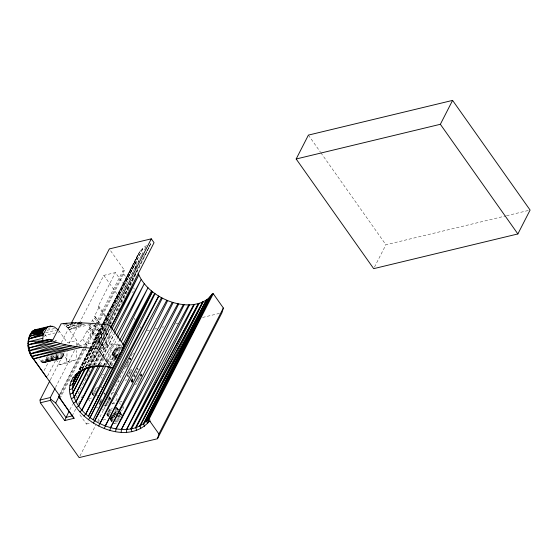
<?xml version="1.0" encoding="UTF-8"?>
<svg xmlns="http://www.w3.org/2000/svg" width="558" height="558" viewBox="0 0 558 558"><rect width="100%" height="100%" fill="white"/><g stroke="black" fill="none" stroke-linecap="round" stroke-linejoin="round"><path stroke-width="0.42" stroke-dasharray="2.79 2.09" d="M53.163 355.586L59.629 364.737L66.688 362.051L67.106 351.142M59.629 364.737L69.032 362.47L76.09 359.791L76.446 350.557M76.634 345.521L76.83 340.485L67.63 327.713L64.393 325.014M44.256 362.581L46.147 360.231L46.453 357.155L63.689 353.012L63.382 356.081L61.492 358.431L44.256 362.581C41.69 363.321 40.078 360.426 38.872 358.696M115.904 359.568C112.019 356.416 111 352.433 115.22 349.58C117.075 348.178 119.405 346.72 121.832 347.195M108.036 416.296C104.806 413.087 109.689 409.363 112.437 408.017M146.684 245.506C141.948 248.198 138.196 252.579 136.724 257.866L102.651 325.147M114.676 417.07L112.772 414.378C114.808 413.206 119.314 409.523 116.378 407.333L118.373 410.297M122.711 418.354L123.004 417.663M97.859 366.327L102.03 357.127M102.379 356.36L107.945 344.091L113.225 344.063L124.267 345.869M103.418 365.678L105.874 360.273M106.222 359.498L113.225 344.063L104.583 356.583M93.632 365.218L99.017 353.402M100.454 350.25L102.972 344.739L107.945 344.091L102.309 352.6M109.863 364.06L118.701 344.663L107.61 360.126M109.222 329.429L101.675 345.025L98.229 350.912M118.289 310.715L119.419 308.379M121.686 303.698L123.576 299.799M123.953 299.018L150.765 243.658L152.404 243.176M99.122 364.52L102.595 357.49M102.986 356.708L114.174 334.061M103.879 365.574L117.34 338.281M110.358 364.081L120.723 343.058M94.121 365.12L99.896 353.465M100.28 352.691L111.447 330.155M89.524 366.201L97.259 350.647M110.414 324.198L137.115 270.532L119.314 304.424M86.016 366.529L94.574 349.406M94.965 348.631L106.243 326.06M135.036 268.475L136.208 266.145L136.075 261.89L136.724 257.866L102.107 325.181M82.445 368.517L104.758 324.156M105.148 323.375L136.075 261.89L103.279 325.223M85.353 367.157L94.337 349.336M94.727 348.562L106.062 326.088M134.966 268.754L136.138 266.431M137.7 263.327L139.653 259.456M141.216 256.352L143.169 252.481M144.731 249.384L145.903 247.054L144.668 249.356M79.927 370.003L102.254 325.921M82.124 368.545L103.648 326.012M104.046 325.237L143.176 247.905L103.146 324.972M79.899 369.633L90.166 349.441M90.563 348.666L140.316 250.8L102.17 324.909M44.124 370.54L51.566 355.997M61.317 342.738L70.838 324.135M47.563 376.064L58.869 353.974M50.332 379.886L64.198 352.789M68.955 343.498L78.859 324.149M79.25 323.375L103.816 275.373L115.408 272.583L126.241 287.907M55.472 387.566L74.681 350.019M77.039 345.423L77.82 343.888L82.737 339.118L87.055 330.671L89.294 328.983L89.964 327.672L89.071 326.737L89.782 325.342L92.021 323.654L101.87 337.583M108.203 320.864L98.85 307.632L98.445 305.735L115.408 272.583M98.85 307.632L94.525 316.072L95.425 317.007L94.748 318.318L92.509 320.013L91.798 321.408L92.691 322.343M59.406 394.911L82.828 349.134M83.226 348.359L95.139 325.084M95.537 324.31L122.927 270.769L124.497 270.393L109.326 248.931M60.438 393.753L83.295 349.078M60.836 394.806L96.422 325.258M96.813 324.484L124.497 270.393M59.936 398.6L85.29 349.057M85.681 348.283L97.566 325.056M97.964 324.282L123.716 273.957L122.927 270.769M89.629 349.203L79.11 369.647L89.454 349.608M89.81 348.715L138.147 254.141M78.79 346.016L98.94 341.161L106.878 325.656M88.22 366.041L96.534 349.775M109.598 324.212L150.765 243.658L130.467 282.02M110.003 328.746L101.675 345.025L98.926 349.399M69.848 409.725L72.603 404.334M75.755 398.168L89.95 370.442M92.314 365.818L94.281 361.968L97.015 359.317L99.763 353.946M100.154 353.179L101.333 350.877L103.572 349.182L104.241 347.871L101.291 343.693M104.241 347.871L103.349 346.936L104.06 345.541L106.299 343.854L106.976 342.542L103.035 336.969M106.976 342.542L106.076 341.608L106.794 340.213L109.026 338.525L109.703 337.206L105.762 331.64M109.703 337.206L108.803 336.272L111.558 330.901M72.17 415.919L75.735 408.951M78.511 403.532L79.696 401.209M81.287 398.112L82.472 395.789M98.32 364.82L102.281 357.078M102.679 356.304L114.167 333.851M105.218 365.406L106.404 363.084M106.801 362.309L107.987 359.987L116.259 357.999M79.927 414.831L86.455 424.066L88.011 421.018M79.927 456.053L95.746 425.147M97.727 421.283L132.127 354.058M374.474 267.115L385.913 244.767L505.646 215.946M89.845 348.834L101.772 325.677M79.027 370.052L101.709 325.956M80.485 369.25L102.881 325.998M79.933 369.675L90.34 349.636M90.738 348.862L102.749 325.746M83.121 367.931L93.577 347.885M93.981 347.111L127.761 282.334M129.365 279.251L130.572 276.935M132.183 273.852L133.39 271.544M135.001 268.454L136.208 266.145M82.172 368.566L92.251 349.336M92.656 348.569L139.43 259.351M139.828 258.584L143.057 252.432M86.943 366.034L107.582 326.758M107.987 325.984L111.223 319.825M111.628 319.05L118.91 305.191M85.402 367.178L95.551 347.997M95.955 347.229L107.324 325.753M123.967 294.296L125.187 291.994M126.812 288.925L130.063 282.787M90.738 365.769L98.069 351.917M98.48 351.149L110.289 328.836M95.285 365.511L100.614 355.516M101.026 354.742L112.911 332.449M111.656 365.504L122.335 345.521M100.398 365.427L103.683 359.31M104.095 358.55L115.987 336.397M105.881 365.706L106.711 364.179M107.122 363.418L119.091 341.259M88.324 367.855L97.796 351.652M88.408 366.174L98.473 350.131M89.245 366.411L99.31 350.515M99.763 349.796L102.972 344.739L101.675 345.025L100.307 343.093M93.856 365.378L100.433 355.439M98.822 364.932L104.102 357.28M103.579 365.748L107.108 360.824M109.982 365.106L119.168 352.74M135.454 373.1L137.428 370.219L137.345 368.573L138.3 369.919M112.297 404.034L117.006 399.465L116.315 396.257M120.591 411.553L123.527 408.7L123.018 406.294M97.755 387.238L94.295 389.644L95.732 391.681M43.691 336.662L45.61 335.219L54.733 333.021M104.409 406.008L108.001 403.922L106.564 401.886M126.387 365.783L128.145 364.562L127.182 363.209M131.66 369.145L130.76 369.717L131.709 371.063M118.226 354.239L114.704 355.509L112.542 354.811M117.229 416.582L121.477 415.298L120.047 413.276M73.398 324.428L66.046 326.186L70.35 324.226M113.63 423.627L117.564 422.943L115.659 420.251M81.831 324.303L67.63 327.713L76.09 324.379M90.487 324.414L69.108 329.562L83.616 324.275M69.108 329.562L84.565 324.261M67.63 327.713L77.904 324.226M66.046 326.186L71.41 324.379M132.037 292.218L133.606 291.841M506.49 215.744L528.412 210.464M48.504 328.306L50.164 327.909M47.081 330.287L54.544 328.495M45.582 332.742L56.365 330.148M58.053 332.219L59.706 331.822L67.427 342.745L76.83 340.485M54.893 341.071L56.532 340.673L54.447 339.941M146.963 330.838L149.488 330.224M154.545 329.011L157.07 328.404M162.12 327.183L163.808 326.779M175.603 323.94L178.128 323.333M202.554 317.453L219.399 313.401M46.474 358.25L63.71 354.107M40.232 360.621L57.467 356.471L59.448 358.278L61.492 358.431M46.37 359.289L63.605 355.139M40.853 361.382L58.088 357.239M46.147 360.231L63.382 356.081M41.522 361.989L58.75 357.838M45.819 361.054L63.047 356.904M42.213 362.421L59.448 358.278M45.379 361.73L62.615 357.587M42.917 362.672L62.091 358.096M43.608 362.721L60.836 358.578M66.688 362.051L76.09 359.791M132.79 354.023L134.443 353.626M125.264 366.641L127.747 366.041M101.751 375.067L104.283 374.453M117.564 382.07L119.252 381.658M125.152 380.235L126.84 379.831M88.945 398.628L92.258 397.826M111.321 393.244L115.464 392.246M96.304 407.661L97.957 407.263M104.59 405.666L107.903 404.871M112.046 403.873L115.36 403.071M119.503 402.074L121.993 401.481L120.486 399.347M102.358 409.433L105.685 408.63M86.455 424.066L91.435 422.866M98.082 421.269L99.749 420.865M103.07 420.069L107.227 419.065M110.547 418.27L114.704 417.265L113.197 415.138M65.195 324.826L67.602 324.254M140.079 376.092L141.613 375.939L140.665 374.592M135.106 384.371L136.794 383.96L135.838 382.614M108.51 398L110.338 398.335L110.896 399.716L108.887 396.738M108.531 415.661L107.087 414.95M129.993 358.738L130.816 359.338L129.861 357.978M127.573 375.946L128.054 376.19M93.228 394.771L92.398 394.171L92.182 393.153L93.625 395.19M77.82 343.888L81.301 345.918M58.025 329.75L59.706 331.822M44.766 334.179L47.583 338.009M308.4 135.106L320.404 152.083M320.899 152.794L385.913 244.767M123.716 273.957L128.124 280.193M130.077 282.962L131.06 284.35M133.508 287.809L134.485 289.197M126.736 288.605L129.198 292.085M103.816 275.373L119.726 297.881M120.221 298.586L122.711 302.101M134.143 318.283L135.141 319.685M140.114 326.723L141.104 328.132M98.445 305.735L108.294 319.664M110.261 322.454L111.244 323.842M108.698 321.561L110.665 324.344M129.519 357.622L130.523 359.122M137.003 368.21L137.959 369.556M140.811 373.602L141.816 375.095M129.596 358.32L130.558 359.68M140.804 374.034L141.753 375.381M140.288 374.265L141.718 376.28M120.493 347.09L121.456 348.45M140.002 374.948L140.951 376.294M119.684 347.236L120.64 348.59M118.805 347.501L120.723 350.215M135.873 371.642L136.829 372.988M128.173 361.103L129.135 362.456M139.472 377.082L140.421 378.436M117.898 347.878L119.817 350.598M127.482 361.828L128.445 363.188M138.782 377.815L139.737 379.161M95.425 317.007L99.854 323.277M101.821 326.067L105.267 330.943M94.525 316.072L99.45 323.04M101.416 325.823L105.357 331.396M105.853 332.094L108.803 336.272M116.978 348.366L119.377 351.756M138 378.512L138.956 379.859M94.748 318.318L98.194 323.194M98.689 323.891L104.597 332.254M105.092 332.952L109.026 338.525M116.071 348.938L119.433 353.688M134.094 374.432L135.517 376.448M133.815 374.446L135.245 376.462M137.624 379.831L138.572 381.177M115.22 349.58L118.575 354.337M129.902 370.359L130.858 371.705M133.711 375.75L134.666 377.096M133.39 375.694L134.339 377.041M137.198 381.079L138.147 382.425M114.432 350.278L117.794 355.034M129.596 371.733L130.551 373.079M92.509 320.013L94.483 322.796M94.972 323.494L103.342 335.337M103.837 336.035L106.794 340.213M129.072 371.816L130.077 373.232M113.748 351.01L117.11 355.76M128.912 372.458L129.861 373.804M116.392 355.104L117.354 356.464M94.665 325.126L102.539 336.272M94.26 324.889L102.63 336.732M103.125 337.43L106.076 341.608M113.176 351.749L117.02 357.176M128.34 373.197L129.296 374.544M132.148 378.582L133.104 379.928M115.52 355.369L116.957 357.406M132.107 378.84L133.062 380.186M112.744 352.468L116.58 357.901M131.716 379.307L133.139 381.33M114.704 355.509L116.629 358.229M131.772 379.656L132.727 381.002M102.365 338.281L106.299 343.854M112.458 353.158L116.294 358.592M127.622 374.613L128.57 375.959M131.43 379.998L132.379 381.344M113.985 355.523L116.385 358.92M131.528 380.34L132.476 381.686M112.325 353.793L116.162 359.226M127.015 374.571L128.438 376.587M131.297 380.633L132.246 381.979M113.372 355.411L116.252 359.485M130.914 380.228L132.337 382.244M112.353 354.351L115.764 359.24M127.517 375.799L128.521 377.292M130.9 380.661L132.274 382.53M131.039 380.975L131.988 382.321M89.782 325.342L100.614 340.666M101.11 341.363L104.06 345.541M89.964 327.672L100.796 342.996M89.071 326.737L99.903 342.061M100.391 342.758L103.349 346.936M98.94 341.161L99.854 342.452M89.294 328.983L99.143 342.919M99.631 343.616L103.572 349.182M107.987 359.987L112.507 366.383M87.055 330.671L97.887 346.002M98.382 346.692L101.333 350.877M82.737 339.118L88.15 346.783M90.117 349.566L97.015 359.317M85.053 348.91L94.281 361.968M115.966 392.951L118.477 396.508M101.068 376.894L102.072 378.31M119.51 403.015L120.514 404.438M122.523 407.277L123.527 408.7M109.235 396.661L110.679 398.698M116.859 407.57L118.763 410.27M119.105 410.625L122.097 414.978M109.424 397.122L110.868 399.158M117.389 408.393L118.345 409.739M120.249 412.432L122.153 415.131M118.847 410.974L121.707 415.012M101.075 386.443L102.037 387.796M115.764 407.221L117.668 409.914M108.845 397.631L110.282 399.668M120.144 413.624L121.574 415.64M115.039 407.228L117.891 411.274M118.373 411.944L120.751 415.312M108.552 398.321L109.996 400.358M117.006 410.27L117.954 411.616M118.429 412.292L121.288 416.331M103.858 392.706L104.82 394.067M114.704 408.044L117.082 411.413M103.802 392.937L104.758 394.29M108.119 399.047L109.556 401.083M119.426 415.033L120.849 417.056M115.255 410.332L116.685 412.348M107.548 399.779L108.991 401.816M118.38 415.096L119.803 417.119M114.822 411.385L116.245 413.408M116.727 414.078L118.15 416.101M107.345 401.188L108.782 403.225M115.311 412.46L117.215 415.152M117.689 415.829L120.549 419.867M114.376 412.543L115.806 414.559M114.529 413.157L115.959 415.18M117.857 417.872L119.286 419.895M110.617 409.077L111.572 410.423M113.476 413.115L114.899 415.138M106.187 403.211L107.143 404.571M113.672 413.806L115.101 415.822M117.006 418.521L118.436 420.537M95.076 388.94L96.039 390.3M109.766 409.718L110.714 411.065M113.093 414.434L114.997 417.126M105.281 403.783L106.243 405.143M116.58 419.762L118.01 421.785M108.175 408.031L110.686 411.581M101.012 399.144L102.456 401.181M108.977 410.416L110.882 413.115M111.363 413.785L114.216 417.823M112.325 415.536L113.755 417.558M93.604 390.37L95.048 392.407M100.328 399.877L101.765 401.913M108.294 411.148L111.147 415.187M111.628 415.863L114.006 419.225M96.255 394.464L97.692 396.501M110.937 415.243L113.797 419.281M114.271 419.958L116.65 423.32M95.92 395.183L93.04 391.109L92.6 391.835L94.044 393.871M100.238 401.293L101.193 402.653M108.203 412.557L109.626 414.58M111.53 417.272L113.434 419.965M99.694 400.839L100.656 402.199M110.066 415.508L112.918 419.546M99.798 402.018L100.761 403.371M107.289 412.606L109.194 415.305M111.098 417.998L113.002 420.69M109.731 416.324L112.583 420.362M92.314 392.518L93.751 394.555M107.003 413.297L108.908 415.989M110.812 418.681L112.235 420.704M109.48 417.007L112.339 421.046M112.814 421.722L114.244 423.745M98.906 402.66L99.861 404.013M106.871 413.931L108.775 416.624M109.249 417.293L112.102 421.339M110.296 418.912L112.2 421.604M92.209 393.711L93.702 395.887M98.933 403.218L100.419 405.394M106.899 414.489L108.385 416.652M110.233 419.197L112.186 422.043M92.398 394.171L93.36 395.531M110.421 419.665L111.844 421.681M62.496 353.235L69.032 362.47M88.115 398.824L90.124 401.669M56.107 354.553L57.467 356.471M35.607 353.96L36.158 354.853"/><path stroke-width="0.84" d="M49.934 380.661L40.03 400.016L40.378 402.771L79.138 457.602L157.475 438.748L158.911 433.971L150.039 421.416L149.056 421.653C129.058 443.84 91.505 428.244 76.425 407.598C55.709 379.768 85.73 358.32 112.856 368.175L124.267 345.869L109.647 325.188C93.549 323.466 77.227 321.659 61.073 323.856L52.954 339.724L48.895 339.327L42.722 340.812L28.653 344.67L27.942 345.946L28.793 350.682L30.564 355.069L46.781 377.592M157.475 438.748L221.931 312.794L223.36 308.016L213.254 293.71L212.27 293.947L148.505 418.612C125.431 448.367 57.097 411.602 75.944 375.855M121.191 432.234L121.414 429.437L184.203 304.717C194.4 305.624 206.334 303.064 212.27 293.947M27.942 345.946C27.949 340.199 29.023 332.791 34.638 329.876L50.52 326.095L54.307 326.911L58.025 329.75M59.406 394.911L58.785 396.647L60.041 396.347L33.522 358.836C29.183 352.328 27.384 343.902 29.476 336.286L42.624 331.794C43.901 328.69 47.409 326.828 50.52 326.095M27.9 343.623L28.598 341.684L42.722 340.812L43.119 334.681L47.109 327.393L33.006 330.782L44.682 329.046L31.576 332.184L30.76 334.619M28.116 341.426L28.877 338.859L43.119 334.681L42.624 331.794L30.39 334.04L29.511 336.948M115.583 431.571L116.057 428.802L178.713 303.95L184.203 304.717M213.254 293.71L149.488 418.374L148.505 418.612L147.563 423.543L146.594 421.137L198.857 320.208L211.175 295.412M109.884 430.295L110.617 427.581L173.161 302.582L178.713 303.95M104.22 428.432L167.658 300.636L173.161 302.582M40.378 402.771L50.408 400.358L50.813 399.312L50.373 397.526L55.082 388.333M50.408 400.358L64.686 420.558L69.059 411.26M28.584 339.424L29.295 337.681M98.682 426.019L162.308 298.146C152.048 292.685 142.722 284.42 138.231 273.497M155.068 293.696L93.221 419.602L158.584 296.026M76.425 407.598L78.664 405.91L98.354 366.083M114.564 333.279L141.195 279.398L113.727 330.908M79.857 411.909L81.942 410.025L103.488 366.355M117.731 337.499L144.278 283.687L116.392 335.63M83.874 415.982L85.779 413.91L108.817 367.192M121.491 341.496L147.989 287.775L119.503 340.492M73.656 403.134L76.021 401.648L93.346 366.676M111.83 329.38L138.789 274.982L110.693 328.069M88.415 419.735L90.11 417.496L152.501 291.743M71.591 398.593L74.047 397.31L88.75 367.757M70.273 394.067L72.784 392.985L84.844 368.859M69.722 389.637L72.261 388.752L81.266 370.854M116.678 360.182L88.513 416.17L152.264 291.548M117.466 358.627L120.591 352.405M121.372 350.849L151.497 290.962L122.746 344.753M126.617 432.283L126.596 429.479L189.532 304.87M69.959 385.383L72.484 384.699L78.364 373.093M75.239 374.495L77.527 374.299L78.322 372.744L75.149 377.396L72.742 377.745M71.236 323.354L109.326 248.931L151.309 238.824L154.043 242.688L110.798 327.19M64.686 420.558L74.088 418.298L72.17 415.919L65.907 417.426L55.709 402.995L59.253 396.061M70.971 381.393L73.454 380.884L77.004 373.93M107.276 324.882L151.309 238.824M112.856 368.175L110.958 367.757L97.566 348.799L109.647 325.188M296.172 158.995L308.4 135.106L452.587 100.398L530.1 210.059L517.873 233.948L373.686 268.656L296.172 158.995L440.36 124.288L452.587 100.398M158.911 433.971L223.36 308.016M93.381 423.103L158.849 296.2M194.449 304.417L130.649 429.025L198.411 303.517M199.157 303.35L135.357 427.958L202.728 301.948M203.405 301.683L139.598 426.298L206.509 299.813M207.102 299.458L143.294 424.08L209.738 297.121L143.65 423.857L144.48 426.396M210.178 296.716L146.377 421.346L198.857 320.208M73.454 380.884L77.039 373.923M72.484 384.699L78.483 373.114M90.11 417.496L154.601 293.375M72.261 388.752L81.51 371.021M72.784 392.985L85.73 368.343M206.593 299.779L140.107 426.089L140.762 428.732M74.047 397.31L90.333 366.536M202.833 301.92L136.026 427.791L136.494 430.511M76.021 401.648L94.874 366.278M85.779 413.91L110.428 367.806M198.543 303.503L131.5 428.928L131.751 431.704M78.664 405.91L99.994 366.188M126.596 429.479L193.8 304.487M81.942 410.025L105.469 366.473M121.414 429.437L188.709 304.863M94.853 420.711L161.506 297.707M99.917 423.501L166.814 300.267L167.658 300.636M105.204 425.803L172.296 302.296M110.617 427.581L177.849 303.754M116.057 428.802L183.352 304.619M122.23 348.617L124.267 345.869M77.527 374.299C84.091 367.576 94.03 365.783 103.07 366.453L101.981 366.278M28.242 348.325L52.285 340.875C66.695 346.469 82.347 347.264 97.566 348.799M46.663 327.755L45.128 328.683L33.006 330.782M78.399 323.473L79.94 322.866L77.485 323.452M63.473 323.954L65 323.403M80.275 323.417L81.859 322.88M74.472 323.354L76 322.838M28.793 350.682L56.288 342.326L29.037 347.725M42.513 332.631L29.476 336.286L42.645 333.572L28.877 338.859L42.973 335.47M31.736 356.967L33.522 358.836L76.969 346.706L32.022 356.402L30.564 355.069M32.022 356.402L71.278 345.862L30.746 353.681L29.574 352.956M65.872 344.844L30.746 353.681L60.843 343.651L29.741 350.759M50.736 326.639L52.396 326.242M30.39 334.04L42.917 331.02L31.576 332.184L44.103 329.506M28.598 341.684L42.694 338.288M33.522 358.836L81.691 347.243M40.03 400.016L50.373 397.526M71.612 323.305L73.224 322.922M64.358 323.842L66.841 323.27M34.638 329.876L36.416 329.485M42.722 340.812L49.571 339.641L28.653 344.67L52.285 340.875L48.895 339.327M31.576 332.184L43.398 330.28M78.413 371.712L80.561 371.642M82.207 369.452L84.181 369.48M86.546 367.75L88.324 367.855M91.352 366.641L92.914 366.794M96.527 366.146L97.859 366.327M162.308 298.146L166.814 300.267M50.813 399.312L55.709 402.995M440.36 124.288L517.873 233.948M58.785 396.647L74.088 418.298M72.17 415.919L58.611 396.466M149.488 418.374L150.039 421.416M148.505 418.612L149.056 421.653M108.447 367.164L107.617 367.031L110.958 367.757L108.447 367.164"/></g></svg>
